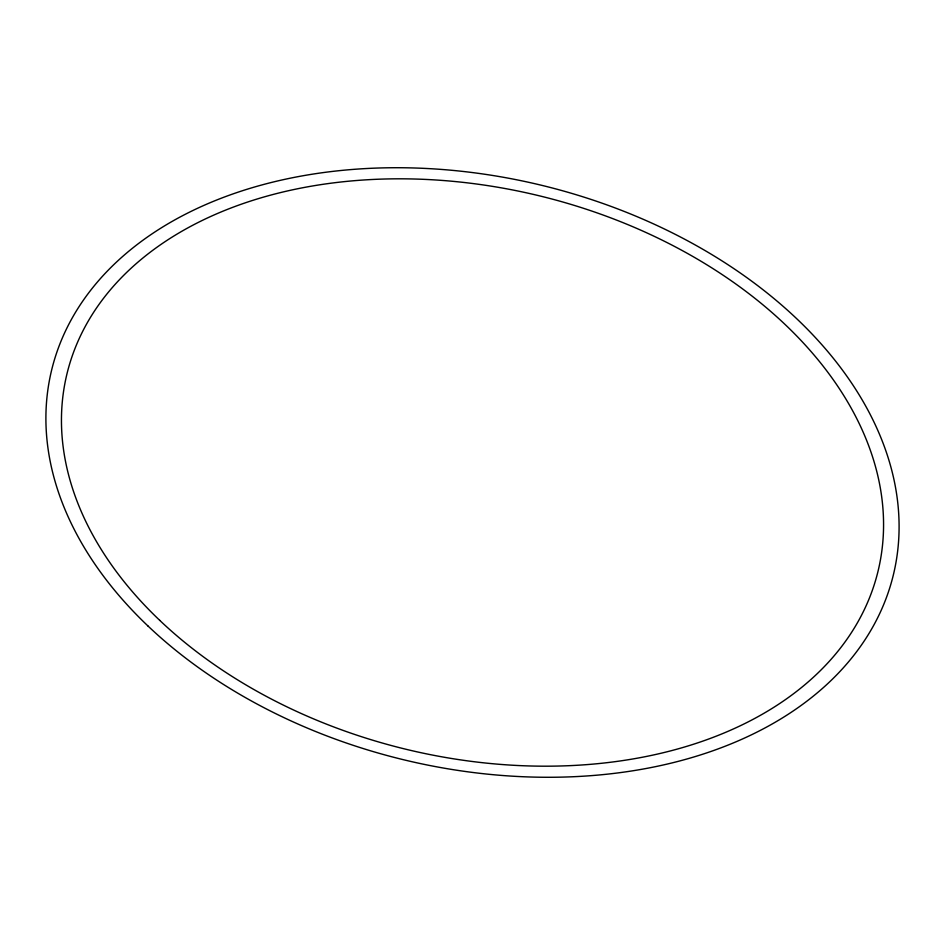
<?xml version="1.0" encoding="UTF-8"?>
<svg xmlns="http://www.w3.org/2000/svg" width="945" height="945" viewBox="0 0 945 945"><rect width="100%" height="100%" fill="white"/><g stroke="black" fill="none" stroke-linecap="round" stroke-linejoin="round"><path stroke-width="1.42" d="M147.928 625.956A433.141 295.395 13.7 0 0 874.527 623.818A433.141 295.395 13.7 0 0 395.045 167.726A433.141 295.395 13.7 0 0 147.928 625.956M159.74 620.369A417.383 284.658 13.7 0 0 859.903 618.313A417.383 284.658 13.7 0 0 397.869 178.818A417.383 284.658 13.7 0 0 159.74 620.369"/></g></svg>
